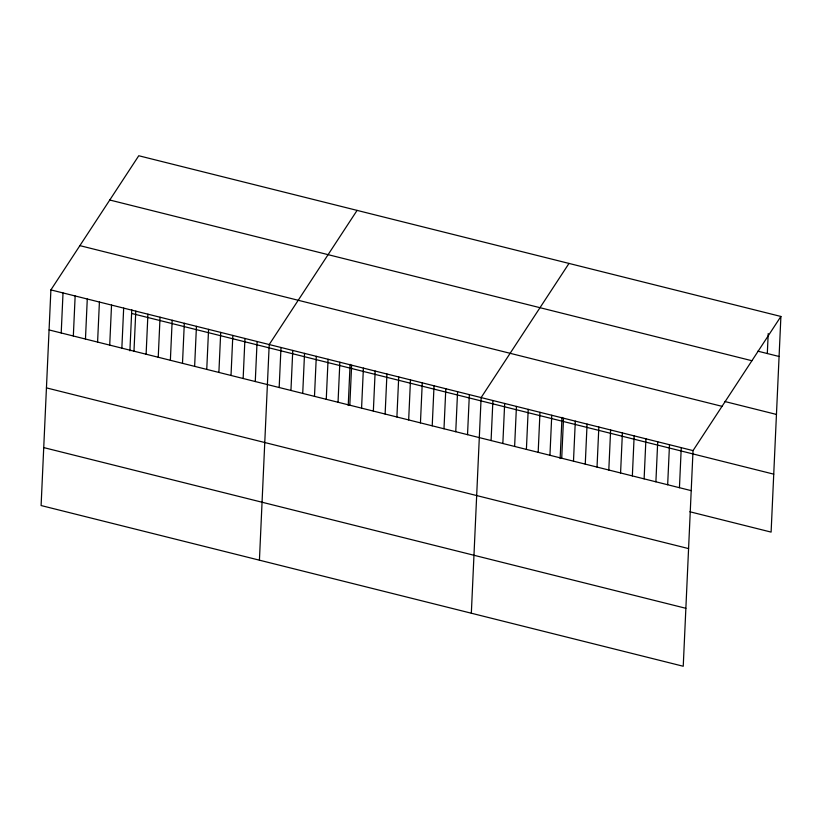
<?xml version="1.0" encoding="UTF-8"?>
<svg xmlns="http://www.w3.org/2000/svg" width="822" height="822" viewBox="0 0 822 822"><rect width="100%" height="100%" fill="white"/><g stroke="black" fill="none" stroke-linecap="round" stroke-linejoin="round"><path stroke-width="1.23" d="M50.892 289.899L41.1 505.54L683.236 666.252L693.028 450.61L780.9 316.46L138.764 155.748L50.892 289.899L693.028 450.61M61.208 332.961L63.017 292.94M73.333 336.003L75.151 295.971M85.467 339.034L87.276 299.013M97.592 342.075L99.411 302.044M109.716 345.106L111.535 305.075M121.851 348.148L123.67 308.116M129.907 350.86L131.767 309.709M133.976 351.179L135.794 311.148M146.111 354.22L147.929 314.189M158.235 357.251L160.054 317.22M170.37 360.283L172.188 320.261M182.494 363.324L184.313 323.293M194.629 366.355L196.448 326.324M206.754 369.397L208.572 329.365M218.888 372.428L220.707 332.396M231.013 375.469L232.832 335.438M243.148 378.5L244.956 338.469M255.272 381.531L257.091 341.51M259.423 560.183L269.215 344.541L357.087 210.391M279.172 387.522L280.99 347.49M290.947 390.46L292.766 350.439M302.722 393.409L304.541 353.378M314.487 396.358L316.306 356.327M326.262 399.307L328.081 359.276M338.037 402.246L339.856 362.225M348.23 405.503L350.1 364.352M349.812 405.195L351.631 365.163M361.577 408.144L363.396 368.112M373.352 411.092L375.171 371.061M385.128 414.031L386.946 374.01M396.903 416.98L398.721 376.949M408.668 419.929L410.486 379.898M420.443 422.878L422.261 382.847M432.218 425.817L434.037 385.795M443.993 428.765L445.812 388.734M455.758 431.714L457.577 391.683M467.533 434.663L469.352 394.632M471.335 613.222L481.127 397.581L568.999 263.42M491.083 440.551L492.902 400.52M502.848 443.5L504.667 403.468M514.623 446.449L516.442 406.417M526.399 449.387L528.217 409.366M538.174 452.336L539.982 412.305M549.939 455.285L551.757 415.254M560.131 458.542L562.001 417.381M561.714 458.234L563.532 418.203M573.489 461.173L575.308 421.152M585.264 464.122L587.072 424.09M597.029 467.071L598.848 427.039M608.804 470.02L610.623 429.988M620.579 472.958L622.398 432.927M632.354 475.907L634.163 435.876M644.119 478.856L645.938 438.825M655.894 481.805L657.713 441.774M667.669 484.744L669.488 444.712M679.445 487.693L681.253 447.661M767.306 353.542L768.221 333.527M780.9 316.46L771.108 532.101L689.874 511.767M757.894 351.179L779.081 356.481M109.768 200.013L751.904 360.724M724.655 401.475L776.451 414.442M79.888 245.634L722.024 406.335M131.602 313.439L773.738 474.15M49.073 329.93L691.21 490.642M46.443 387.881L688.579 548.593M43.73 447.589L685.867 608.301"/></g></svg>
